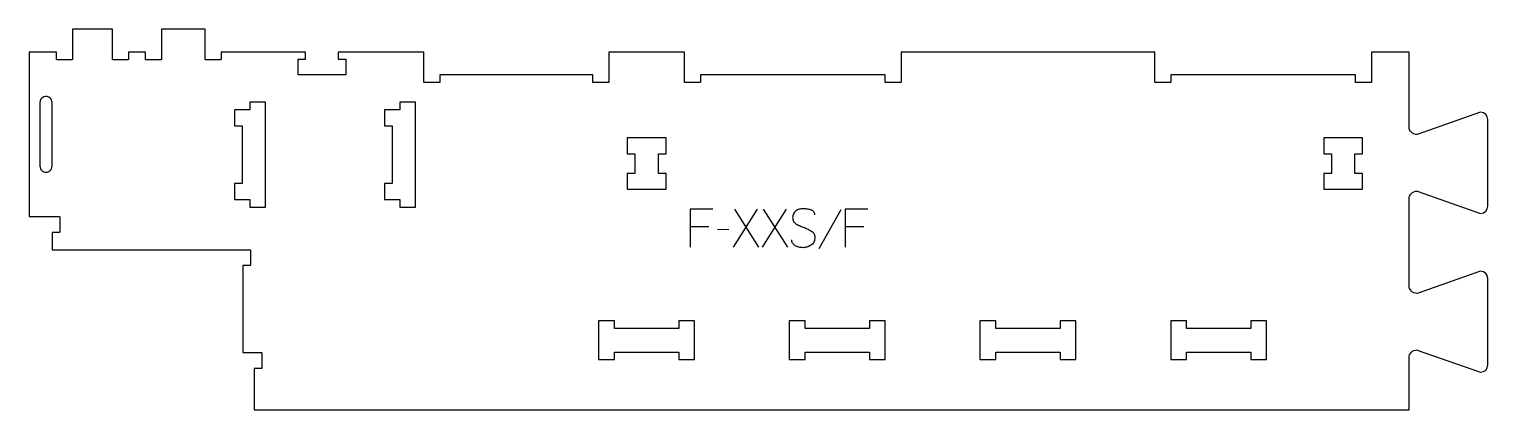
# Model space of a CAD drawing. Extents: x 0 to 1147, y 0 to 300.
import ezdxf

# ---------------------------------------------------------------- set-up
doc = ezdxf.new("R2010")
doc.units = 0
for name, color, linetype in [('1_ANYTOOL_1MMDEEP_LABELS_S', 2, 'CONTINUOUS'), ('3_ANYTOOL_CUTTHROUGH_INSID', 4, 'CONTINUOUS'), ('4_ANYTOOL_CUTTHROUGH_OUTSI', 5, 'CONTINUOUS')]:
    doc.layers.add(name, color=color, linetype=linetype)

msp = doc.modelspace()

# ---------------------------------------------------------------- linework, layer by layer
at = {"layer": '1_ANYTOOL_1MMDEEP_LABELS_S'}
for p, q in [((572.740896, 157.917272), (553.840896, 127.917272)), ((573.983753, 127.917272), (555.040896, 157.917272)), ((595.455181, 157.917272), (576.555181, 127.917272)), ((596.698038, 127.917272), (577.755181, 157.917272)), ((638.398038, 157.445843), (621.212324, 126.674415)), ((534.598038, 143.945843), (520.112324, 143.945843)), ((550.412324, 141.802986), (541.62661, 141.717272)), ((656.483753, 143.945843), (641.998038, 143.945843))]:
    msp.add_line(p, q, dxfattribs=at)
for points in [[(537.769467, 157.917272), (520.112324, 157.917272), (520.112324, 127.917272)], [(659.655181, 157.917272), (641.998038, 157.917272), (641.998038, 127.917272)]]:
    msp.add_lwpolyline(points, dxfattribs=at)
msp.add_lwpolyline([(618.083753, 153.331558, 0.071867), (617.890639, 154.668164, 0.100684), (617.26411, 155.849415, 0.047558), (616.789556, 156.325865, 0.038563), (616.239556, 156.714593, 0.037928), (615.542369, 157.062062, 0.026634), (614.805181, 157.317272, 0.028461), (611.781848, 158.003255, 0.041577), (608.698038, 158.260129, 0.036938), (607.195679, 158.148989, 0.041531), (605.730181, 157.804772, 0.041583), (604.352804, 157.227564, 0.038125), (603.083753, 156.438701, 0.057611), (602.0136, 155.446796, 0.065808), (601.219467, 154.226201, 0.06469), (600.741971, 152.766646, 0.046778), (600.598038, 151.231558, 0.052235), (600.760394, 149.681715, 0.075448), (601.305181, 148.231558, 0.076671), (602.221273, 147.058505, 0.061023), (603.42661, 146.174415, 0.021951), (606.455464, 144.647069, 0.018213), (609.598038, 143.367272, -0.02405), (612.699523, 142.06181, -0.02981), (615.640896, 140.431558, -0.068439), (616.782197, 139.465627, -0.079282), (617.590896, 138.213701, -0.076308), (618.015895, 136.635019, -0.047772), (618.040896, 134.988701, -0.046243), (617.747661, 133.307741, -0.06359), (617.098038, 131.736915, -0.064671), (616.125215, 130.452726, -0.057073), (614.869467, 129.438701, -0.067522), (611.901159, 128.07579, -0.070793), (608.67661, 127.574415, -0.064027), (605.537595, 127.93693, -0.070447), (602.612324, 129.117272, -0.054374), (601.453907, 129.966905, -0.074742), (600.555181, 131.077986, -0.075199), (600.032174, 132.384365, -0.057737), (599.869467, 133.788701)], format="xyb", dxfattribs=at)
at = {"layer": '3_ANYTOOL_CUTTHROUGH_INSID'}
msp.add_lwpolyline([(18, 241.749991, 0.198912), (16.608762, 245.108752, 0.668179), (8.5, 241.75), (8.5, 191.75, 0.198913), (9.891241, 188.391239, 0.198913), (13.25, 186.999994, 0.198913), (16.60876, 188.391239, 0.198913), (18, 191.750001)], format="xyb", close=True, dxfattribs=at)
for points in [[(173.5, 242), (173.5, 236), (161.5, 236), (161.5, 223.5), (167.5, 223.5), (167.5, 178), (161.5, 178), (161.5, 165.5), (173.5, 165.5), (173.5, 159.5), (186, 159.5), (186, 242)], [(291.5, 242), (291.5, 236), (279.5, 236), (279.5, 223.5), (285.5, 223.5), (285.5, 178), (279.5, 178), (279.5, 165.5), (291.5, 165.5), (291.5, 159.5), (304, 159.5), (304, 242)], [(501, 173.5), (501, 186), (495, 186), (495, 201.5), (501, 201.5), (501, 214), (470.5, 214), (470.5, 201.5), (476.5, 201.5), (476.5, 186), (470.5, 186), (470.5, 173.5)], [(1049, 173.5), (1049, 186), (1043, 186), (1043, 201.5), (1049, 201.5), (1049, 214), (1018.5, 214), (1018.5, 201.5), (1024.5, 201.5), (1024.5, 186), (1018.5, 186), (1018.5, 173.5)], [(460.5, 64), (460.5, 70), (448, 70), (448, 39.5), (460.5, 39.5), (460.5, 45.5), (511, 45.5), (511, 39.5), (523.5, 39.5), (523.5, 70), (511, 70), (511, 64)], [(635.75, 64), (610.5, 64), (610.5, 70), (598, 70), (598, 39.5), (610.5, 39.5), (610.5, 45.5), (661, 45.5), (661, 39.5), (673.5, 39.5), (673.5, 70), (661, 70), (661, 64)], [(760.5, 64), (760.5, 70), (748, 70), (748, 39.5), (760.5, 39.5), (760.5, 45.5), (811, 45.5), (811, 39.5), (823.5, 39.5), (823.5, 70), (811, 70), (811, 64)], [(935.75, 64), (910.5, 64), (910.5, 70), (898, 70), (898, 39.5), (910.5, 39.5), (910.5, 45.5), (961, 45.5), (961, 39.5), (973.5, 39.5), (973.5, 70), (961, 70), (961, 64)]]:
    msp.add_lwpolyline(points, close=True, dxfattribs=at)
at = {"layer": '4_ANYTOOL_CUTTHROUGH_OUTSI'}
msp.add_lwpolyline([(1091.749733, 216.581361, -0.411451), (1085.500006, 222.773532), (1085.5, 281.5), (1056, 281.5), (1056, 257.75, -0.414214), (1055.75, 257.5), (1043.75, 257.5, -0.414214), (1043.5, 257.75), (1043.5, 263.5), (898, 263.5), (898, 257.75, -0.414214), (897.75, 257.5), (885.75, 257.5, -0.414214), (885.5, 257.75), (885.5, 281.5), (686, 281.5), (686, 257.75, -0.414214), (685.75, 257.5), (673.75, 257.5, -0.414214), (673.5, 257.75), (673.5, 263.5), (528, 263.5), (528, 257.75, -0.414214), (527.75, 257.5), (515.75, 257.5, -0.414214), (515.5, 257.75), (515.5, 281.5), (456, 281.5), (456, 257.75, -0.414214), (455.75, 257.5), (443.75, 257.5, -0.414214), (443.5, 257.75), (443.5, 263.5), (335.75, 263.5), (323, 263.5), (323, 257.75, -0.414214), (322.75, 257.5), (310.75, 257.5, -0.414214), (310.5, 257.75), (310.5, 281.5), (243, 281.5), (243, 276), (248.75, 276, -0.414214), (249, 275.75), (249, 263.75, -0.414214), (248.75, 263.5), (211.75, 263.5, -0.414214), (211.5, 263.75), (211.5, 275.75, -0.414214), (211.75, 276), (217.5, 276), (217.5, 281.5), (151, 281.5), (151, 275.75, -0.414214), (150.75, 275.5), (138.75, 275.5, -0.414214), (138.5, 275.75), (138.5, 299.5), (104, 299.5), (104, 275.75, -0.414214), (103.75, 275.5), (91.75, 275.5, -0.414214), (91.5, 275.75), (91.5, 281.5), (78.089, 281.5), (78.089, 275.75, -0.414214), (77.839, 275.5), (65.839, 275.5, -0.414214), (65.589, 275.75), (65.589, 299.5), (34, 299.5), (34, 275.75, -0.414214), (33.75, 275.5), (21.75, 275.5, -0.414214), (21.5, 275.75), (21.5, 281.5), (0, 281.5), (0, 152), (23.75, 152, -0.414214), (24, 151.75), (24, 139.75, -0.414214), (23.75, 139.5), (18, 139.5), (18, 126), (173.75, 126, -0.414214), (174, 125.75), (174, 113.75, -0.414214), (173.75, 113.5), (168, 113.5), (168, 45), (182.75, 45, -0.414214), (183, 44.75), (183, 32.75, -0.414214), (182.75, 32.5), (177, 32.5), (177, 0), (335.75, 0), (635.75, 0), (935.75, 0), (1085.5, 0), (1085.500006, 40.889752, -0.411451), (1091.749733, 47.081923, -0.084369), (1091.832321, 47.067888), (1141.79178, 29.581936, 0.412073), (1147.499733, 35.331783), (1147.499733, 103.331783, 0.412073), (1141.79178, 109.081629), (1091.832321, 91.595678, -0.084369), (1091.749733, 91.581642, -0.414214), (1085.499733, 97.831642), (1085.499733, 165.831642, -0.414214), (1091.749733, 172.081642, -0.084369), (1091.832321, 172.067606), (1141.79178, 154.581655, 0.412073), (1147.499733, 160.331501), (1147.499733, 228.331501, 0.412073), (1141.79178, 234.081348), (1091.832321, 216.595396, -0.084369)], format="xyb", close=True, dxfattribs=at)

doc.saveas('drawing.dxf')
